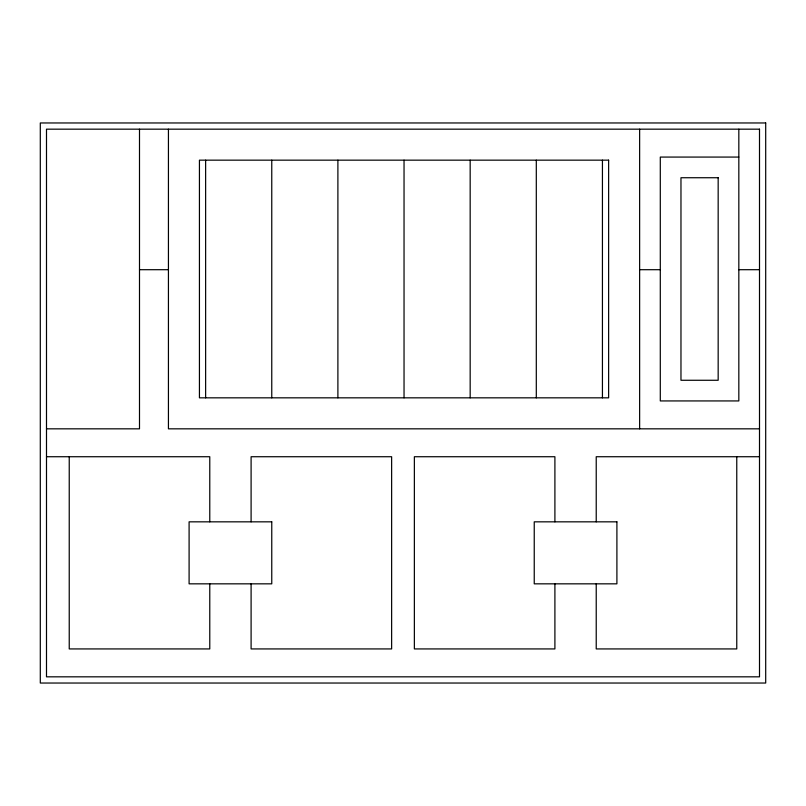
<?xml version="1.0" encoding="UTF-8"?>
<svg xmlns="http://www.w3.org/2000/svg" width="806" height="806" viewBox="0 0 806 806"><rect width="100%" height="100%" fill="white"/><g stroke="black" fill="none" stroke-linecap="round" stroke-linejoin="round"><path stroke-width="1.21" d="M738.83 157.069L660.295 157.069L660.295 400.935L738.83 400.935L738.83 129.172M139.498 269.698L168.434 269.698M639.632 269.698L660.295 269.698M738.83 269.698L759.504 269.698M46.496 428.832L139.498 428.832L139.498 129.172M759.504 428.832L168.434 428.832L168.434 129.172M46.496 456.73L209.772 456.73L209.772 521.835M759.504 456.73L596.228 456.73L596.228 521.835M736.765 456.73L736.765 648.931L596.228 648.931L596.228 583.836M639.632 129.172L639.632 428.832M602.435 160.162L602.435 397.832M554.901 521.835L554.901 456.73L414.365 456.73L414.365 648.931L554.901 648.931L554.901 583.836M536.302 160.162L536.302 397.832M470.17 160.162L470.17 397.832M404.038 160.162L404.038 397.832M337.895 160.162L337.895 397.832M271.763 160.162L271.763 397.832M251.099 521.835L251.099 456.73L391.635 456.73L391.635 648.931L251.099 648.931L251.099 583.836M209.772 583.836L209.772 648.931L69.235 648.931L69.235 456.73M205.631 160.162L205.631 397.832M765.7 122.965L40.3 122.965L40.3 683.035L765.7 683.035L765.7 122.965M759.504 129.172L46.496 129.172L46.496 676.828L759.504 676.828L759.504 129.172M608.631 160.162L199.435 160.162L199.435 397.832L608.631 397.832L608.631 160.162M718.166 177.733L680.969 177.733L680.969 380.271L718.166 380.271L718.166 177.733M271.763 521.835L189.098 521.835L189.098 583.836L271.763 583.836L271.763 521.835M616.902 521.835L534.237 521.835L534.237 583.836L616.902 583.836L616.902 521.835"/></g></svg>
